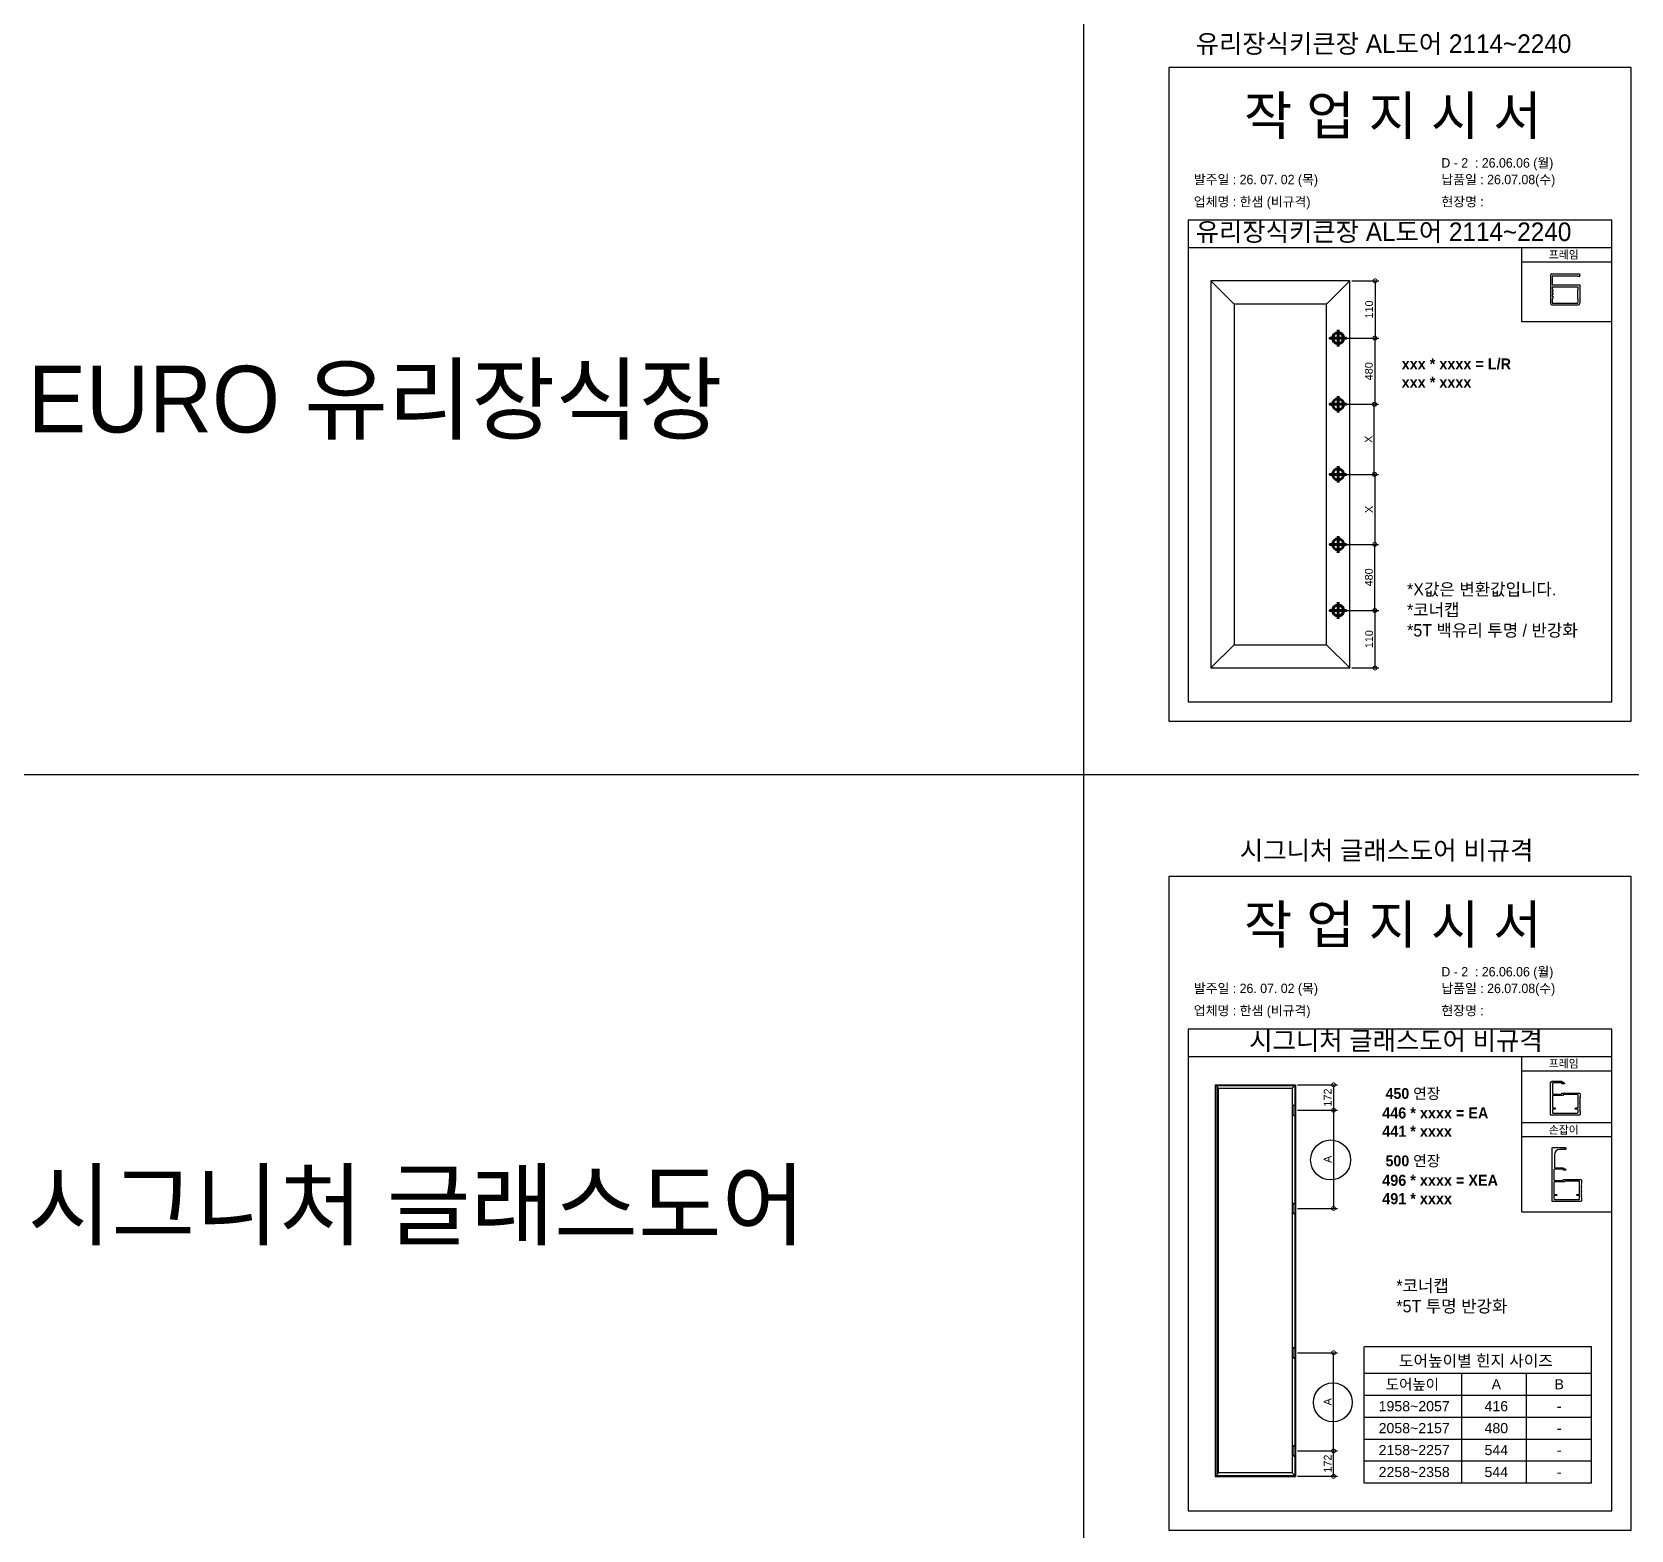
# Model space of a CAD drawing. Header units: millimetres. Extents: x -6826 to 10963, y 519 to 20655.
# Drawn here: x -6826 to 3501, y 532 to 10206 of the extents above; entities that cross this region are included whole.
import ezdxf
from ezdxf.enums import TextEntityAlignment as Align

# ---------------------------------------------------------------- set-up
doc = ezdxf.new("R2010")
doc.units = ezdxf.units.MM
doc.layers.add('Layer1', color=7, linetype='Continuous', lineweight=70)
doc.styles.add('MtX_Gulim', font='')
doc.styles.get("Standard").update_dxf_attribs({"font": 'arial.ttf'})
doc.styles.get('MtX_Gulim').set_extended_font_data('Gulim', bold=True)
doc.dimstyles.new('ISO-25', dxfattribs={"dimtxt": 2.5, "dimasz": 2.5, "dimexe": 1.25, "dimexo": 0.625, "dimtad": 1, "dimtxsty": 'Standard', "dimblk": 'DOTSMALL', "dimcen": 2.5, "dimadec": 0, "dimazin": 0, "dimtfac": 1, "dimtmove": 0, "dimatfit": 3, "dimfxl": 0, "dimarcsym": 0})
doc.dimstyles.new('복사 ISO-25', dxfattribs={"dimtxt": 2.5, "dimasz": 2.5, "dimexe": 1.25, "dimexo": 0.625, "dimtad": 1, "dimtxsty": 'Standard', "dimblk": 'DOTSMALL', "dimcen": 2.5, "dimadec": 0, "dimazin": 0, "dimtfac": 1, "dimtmove": 0, "dimatfit": 3, "dimfxl": 0, "dimarcsym": 0})

# ---------------------------------------------------------------- blocks, each defined once
blk = doc.blocks.new('_DotSmall')
at = {"color": 0, "linetype": 'ByBlock', "const_width": 0.5}
blk.add_lwpolyline([(-0.0625, 0, 1), (0.0625, 0, 1)], format="xyb", close=True, dxfattribs=at)
blk = doc.blocks.new('*D2')
at = {"color": 0, "lineweight": -2}
for p, q in [((1347, 3243), (1605, 3243)), ((1580, 3243), (1580, 2609)), ((1347, 2609), (1605, 2609))]:
    blk.add_line(p, q, dxfattribs=at)
at = {"layer": 'Defpoints', "color": 0}
for p in [(1334, 3243), (1334, 2609), (1580, 2609)]:
    blk.add_point(p, dxfattribs=at)
at = {"color": 0, "lineweight": -2, "xscale": 50, "yscale": 50, "zscale": 50}
for p, rotation in [((1580, 3243), 90), ((1580, 2609), 270)]:
    blk.add_blockref('_DotSmall', p, dxfattribs=dict(at, rotation=rotation))
at = {"color": 0, "insert": (1542, 2926), "char_height": 50, "attachment_point": 5, "rotation": 90}
blk.add_mtext('A', dxfattribs=at)
blk = doc.blocks.new('*D3')
at = {"color": 0, "lineweight": -2}
for p, q in [((1347, 3407), (1605, 3407)), ((1580, 3407), (1580, 3243)), ((1347, 3243), (1605, 3243))]:
    blk.add_line(p, q, dxfattribs=at)
at = {"layer": 'Defpoints', "color": 0}
for p in [(1334, 3407), (1334, 3243), (1580, 3243)]:
    blk.add_point(p, dxfattribs=at)
at = {"color": 0, "lineweight": -2, "xscale": 50, "yscale": 50, "zscale": 50}
for p, rotation in [((1580, 3407), 90), ((1580, 3243), 270)]:
    blk.add_blockref('_DotSmall', p, dxfattribs=dict(at, rotation=rotation))
at = {"color": 0, "insert": (1542, 3325), "char_height": 50, "attachment_point": 5, "rotation": 90}
blk.add_mtext('172', dxfattribs=at)
blk = doc.blocks.new('*D4')
at = {"color": 0, "lineweight": -2}
for p, q in [((1347, 1677), (1605, 1677)), ((1580, 1043), (1580, 1677)), ((1347, 1043), (1605, 1043))]:
    blk.add_line(p, q, dxfattribs=at)
at = {"layer": 'Defpoints', "color": 0}
for p in [(1334, 1677), (1580, 1677), (1334, 1043)]:
    blk.add_point(p, dxfattribs=at)
at = {"color": 0, "lineweight": -2, "xscale": 50, "yscale": 50, "zscale": 50}
for p, rotation in [((1580, 1677), 90), ((1580, 1043), 270)]:
    blk.add_blockref('_DotSmall', p, dxfattribs=dict(at, rotation=rotation))
at = {"color": 0, "insert": (1542, 1360), "char_height": 50, "attachment_point": 5, "rotation": 90}
blk.add_mtext('A', dxfattribs=at)
blk = doc.blocks.new('*D5')
at = {"color": 0, "lineweight": -2}
for p, q in [((1347, 1043), (1605, 1043)), ((1580, 879), (1580, 1043)), ((1347, 879), (1605, 879))]:
    blk.add_line(p, q, dxfattribs=at)
at = {"layer": 'Defpoints', "color": 0}
for p in [(1334, 1043), (1580, 1043), (1334, 879)]:
    blk.add_point(p, dxfattribs=at)
at = {"color": 0, "lineweight": -2, "xscale": 50, "yscale": 50, "zscale": 50}
for p, rotation in [((1580, 1043), 90), ((1580, 879), 270)]:
    blk.add_blockref('_DotSmall', p, dxfattribs=dict(at, rotation=rotation))
at = {"color": 0, "insert": (1542, 961), "char_height": 50, "attachment_point": 5, "rotation": 90}
blk.add_mtext('172', dxfattribs=at)
blk = doc.blocks.new('*D16')
at = {"color": 0, "lineweight": -2}
for p, q in [((1697, 8599), (1873, 8599)), ((1848, 8599), (1848, 8229)), ((1622, 8229), (1873, 8229))]:
    blk.add_line(p, q, dxfattribs=at)
at = {"layer": 'Defpoints', "color": 0}
for p in [(1685, 8599), (1610, 8229), (1848, 8229)]:
    blk.add_point(p, dxfattribs=at)
at = {"color": 0, "lineweight": -2, "xscale": 50, "yscale": 50, "zscale": 50}
for p, rotation in [((1848, 8599), 90), ((1848, 8229), 270)]:
    blk.add_blockref('_DotSmall', p, dxfattribs=dict(at, rotation=rotation))
at = {"color": 0, "insert": (1810, 8414), "char_height": 50, "attachment_point": 5, "rotation": 90}
blk.add_mtext('110', dxfattribs=at)
blk = doc.blocks.new('*D17')
at = {"color": 0, "lineweight": -2}
for p, q in [((1622, 8229), (1871, 8229)), ((1846, 8229), (1846, 7802)), ((1622, 7802), (1871, 7802))]:
    blk.add_line(p, q, dxfattribs=at)
at = {"layer": 'Defpoints', "color": 0}
for p in [(1610, 8229), (1610, 7802), (1846, 7802)]:
    blk.add_point(p, dxfattribs=at)
at = {"color": 0, "lineweight": -2, "xscale": 50, "yscale": 50, "zscale": 50}
for p, rotation in [((1846, 8229), 90), ((1846, 7802), 270)]:
    blk.add_blockref('_DotSmall', p, dxfattribs=dict(at, rotation=rotation))
at = {"color": 0, "insert": (1808, 8015), "char_height": 50, "attachment_point": 5, "rotation": 90}
blk.add_mtext('480', dxfattribs=at)
blk = doc.blocks.new('*D18')
at = {"color": 0, "lineweight": -2}
for p, q in [((1622, 6470), (1873, 6470)), ((1848, 6099), (1848, 6470)), ((1697, 6099), (1873, 6099))]:
    blk.add_line(p, q, dxfattribs=at)
at = {"layer": 'Defpoints', "color": 0}
for p in [(1610, 6470), (1848, 6470), (1685, 6099)]:
    blk.add_point(p, dxfattribs=at)
at = {"color": 0, "lineweight": -2, "xscale": 50, "yscale": 50, "zscale": 50}
for p, rotation in [((1848, 6470), 90), ((1848, 6099), 270)]:
    blk.add_blockref('_DotSmall', p, dxfattribs=dict(at, rotation=rotation))
at = {"color": 0, "insert": (1810, 6285), "char_height": 50, "attachment_point": 5, "rotation": 90}
blk.add_mtext('110', dxfattribs=at)
blk = doc.blocks.new('*D19')
at = {"color": 0, "lineweight": -2}
for p, q in [((1622, 6897), (1871, 6897)), ((1846, 6470), (1846, 6897)), ((1622, 6470), (1871, 6470))]:
    blk.add_line(p, q, dxfattribs=at)
at = {"layer": 'Defpoints', "color": 0}
for p in [(1610, 6897), (1846, 6897), (1610, 6470)]:
    blk.add_point(p, dxfattribs=at)
at = {"color": 0, "lineweight": -2, "xscale": 50, "yscale": 50, "zscale": 50}
for p, rotation in [((1846, 6897), 90), ((1846, 6470), 270)]:
    blk.add_blockref('_DotSmall', p, dxfattribs=dict(at, rotation=rotation))
at = {"color": 0, "insert": (1808, 6684), "char_height": 50, "attachment_point": 5, "rotation": 90}
blk.add_mtext('480', dxfattribs=at)
blk = doc.blocks.new('*D20')
at = {"color": 0, "lineweight": -2}
for p, q in [((1622, 7802), (1868, 7802)), ((1843, 7349), (1843, 7802)), ((1622, 7349), (1868, 7349))]:
    blk.add_line(p, q, dxfattribs=at)
at = {"layer": 'Defpoints', "color": 0}
for p in [(1610, 7802), (1843, 7802), (1610, 7349)]:
    blk.add_point(p, dxfattribs=at)
at = {"color": 0, "lineweight": -2, "xscale": 50, "yscale": 50, "zscale": 50}
for p, rotation in [((1843, 7802), 90), ((1843, 7349), 270)]:
    blk.add_blockref('_DotSmall', p, dxfattribs=dict(at, rotation=rotation))
at = {"color": 0, "insert": (1806, 7576), "char_height": 50, "attachment_point": 5, "rotation": 90}
blk.add_mtext('X', dxfattribs=at)
blk = doc.blocks.new('*D21')
at = {"color": 0, "lineweight": -2}
for p, q in [((1622, 7349), (1871, 7349)), ((1846, 7349), (1846, 6897)), ((1622, 6897), (1871, 6897))]:
    blk.add_line(p, q, dxfattribs=at)
at = {"layer": 'Defpoints', "color": 0}
for p in [(1610, 7349), (1610, 6897), (1846, 6897)]:
    blk.add_point(p, dxfattribs=at)
at = {"color": 0, "lineweight": -2, "xscale": 50, "yscale": 50, "zscale": 50}
for p, rotation in [((1846, 7349), 90), ((1846, 6897), 270)]:
    blk.add_blockref('_DotSmall', p, dxfattribs=dict(at, rotation=rotation))
at = {"color": 0, "insert": (1809, 7123), "char_height": 50, "attachment_point": 5, "rotation": 90}
blk.add_mtext('X', dxfattribs=at)

msp = doc.modelspace()

# ---------------------------------------------------------------- linework, layer by layer
for p, q in [((3376.788, 8989.828), (641.454, 8989.828)), ((3376.788, 8812.209), (641.454, 8812.209)), ((3376.788, 8719.83), (2794.668, 8719.83)), ((938.037, 8449.407), (788.037, 8599.407)), ((1534.558, 8449.407), (1684.558, 8599.407)), ((2980.557, 8633.919), (2980.557, 8453.919)), ((2990.557, 8643.919), (3170.557, 8643.919)), ((2992.557, 8628.919), (2992.557, 8572.919)), ((3158.557, 8628.919), (2992.557, 8628.919)), ((2992.557, 8572.919), (3170.557, 8572.919)), ((3158.557, 8628.919), (3170.557, 8628.919)), ((3170.557, 8628.919), (3170.557, 8643.919)), ((3170.557, 8633.919), (3170.557, 8631.919)), ((3170.557, 8572.919), (3170.557, 8453.919)), ((2992.557, 8560.919), (2992.557, 8555.919)), ((2992.557, 8560.919), (2992.557, 8540.919)), ((2992.557, 8560.919), (3158.557, 8560.919)), ((2992.557, 8540.919), (2996.557, 8540.919)), ((2992.557, 8530.919), (2992.557, 8520.919)), ((2992.557, 8530.919), (2996.557, 8530.919)), ((2992.557, 8520.919), (2996.557, 8520.919)), ((2992.557, 8510.919), (2992.557, 8500.919)), ((2992.557, 8510.919), (2996.557, 8510.919)), ((2992.557, 8500.919), (2996.557, 8500.919)), ((2992.557, 8485.919), (2992.557, 8455.919)), ((2992.557, 8485.919), (2996.557, 8485.919)), ((2996.557, 8540.919), (2996.557, 8530.919)), ((2996.557, 8520.919), (2996.557, 8510.919)), ((2996.557, 8500.919), (2996.557, 8485.919)), ((3154.557, 8540.919), (3154.557, 8530.919)), ((3154.557, 8540.919), (3158.557, 8540.919)), ((3154.557, 8530.919), (3158.557, 8530.919)), ((3154.557, 8520.919), (3154.557, 8510.919)), ((3154.557, 8520.919), (3158.557, 8520.919)), ((3154.557, 8510.919), (3158.557, 8510.919)), ((3154.557, 8500.919), (3154.557, 8485.919)), ((3154.557, 8500.919), (3158.557, 8500.919)), ((3154.557, 8485.919), (3158.557, 8485.919)), ((3158.557, 8560.919), (3158.557, 8555.919)), ((3158.557, 8560.919), (3158.557, 8540.919)), ((3158.557, 8520.919), (3158.557, 8530.919)), ((3158.557, 8500.919), (3158.557, 8510.919)), ((3158.557, 8485.919), (3158.557, 8455.919)), ((2990.557, 8443.919), (3160.557, 8443.919)), ((2992.557, 8455.919), (3158.557, 8455.919)), ((3158.557, 8463.919), (3158.557, 8455.919)), ((938.037, 6249.407), (788.037, 6099.407)), ((1534.558, 6249.407), (1684.558, 6099.407)), ((3376.788, 3766.281), (641.454, 3766.281)), ((3376.788, 3588.662), (641.454, 3588.662)), ((3376.788, 3496.283), (2794.668, 3496.283)), ((814.677, 3406.916), (814.677, 878.514)), ((814.677, 3406.916), (1334.339, 3406.916)), ((814.677, 3406.916), (836.815, 3384.778)), ((814.677, 3406.916), (825.164, 3406.916)), ((825.164, 3406.916), (825.164, 878.514)), ((1312.201, 3384.778), (1334.339, 3406.916)), ((1334.339, 3406.916), (1334.339, 878.514)), ((3376.788, 3161.021), (2794.668, 3161.021)), ((3376.788, 3070.588), (2794.668, 3070.588)), ((1776.93, 834.123), (1776.93, 1714.185)), ((3245.507, 1714.185), (1776.93, 1714.185)), ((3245.507, 834.123), (3245.507, 1714.185)), ((3245.507, 1542.424), (1776.93, 1542.424)), ((2407.734, 834.123), (2407.734, 1542.424)), ((2826.62, 834.123), (2826.62, 1542.424)), ((3245.507, 1400.764), (1776.93, 1400.764)), ((3245.507, 1259.104), (1776.93, 1259.104)), ((3245.507, 1117.444), (1776.93, 1117.444)), ((3245.507, 975.784), (1776.93, 975.784)), ((836.815, 900.652), (814.677, 878.514)), ((814.677, 878.514), (1334.339, 878.514)), ((1312.201, 900.652), (1334.339, 878.514)), ((3245.507, 834.123), (1776.93, 834.123))]:
    msp.add_line(p, q)
at = {"linetype": 'Continuous'}
for p, q in [((836.815, 900.652), (836.815, 3384.778)), ((836.815, 3384.778), (1312.201, 3384.778)), ((1312.201, 3384.778), (1312.201, 900.652)), ((1312.201, 900.652), (836.815, 900.652))]:
    msp.add_line(p, q, dxfattribs=at)
for p, direction in [((-33.699, 14594.265), (0, 1)), ((-367.076, 5409.85), (-1, 0))]:
    msp.add_xline(p, direction)
for points in [[(517.12, 5755.685), (3501.122, 5755.685), (3501.122, 9975.915), (517.12, 9975.915)], [(3376.788, 8812.209), (2794.668, 8812.209), (2794.668, 8335.751), (3376.788, 8335.751)], [(788.037, 6099.407), (1684.558, 6099.407), (1684.558, 8599.407), (788.037, 8599.407)], [(938.037, 6249.407), (1534.558, 6249.407), (1534.558, 8449.407), (938.037, 8449.407)], [(517.12, 532.138), (3501.122, 532.138), (3501.122, 4752.368), (517.12, 4752.368)], [(3376.788, 3588.662), (2794.668, 3588.662), (2794.668, 2587.545), (3376.788, 2587.545)], [(818.173, 3403.421), (1330.844, 3403.421), (1330.844, 882.01), (818.173, 882.01)]]:
    msp.add_lwpolyline(points, close=True)
for points in [[(641.454, 8989.828), (641.454, 5880.018), (3376.788, 5880.018), (3376.788, 8989.828)], [(641.454, 3766.281), (641.454, 656.472), (3376.788, 656.472), (3376.788, 3766.281)]]:
    msp.add_lwpolyline(points)
at = {"color": 7}
for points in [[(3171.709, 3348.675), (3171.709, 3327.175), (3168.709, 3324.175), (3171.709, 3321.175), (3168.709, 3318.175), (3171.709, 3315.175), (3168.709, 3312.175), (3171.709, 3309.175), (3168.709, 3306.175), (3171.709, 3303.175), (3168.709, 3300.175), (3171.709, 3297.175), (3168.709, 3294.175), (3171.709, 3291.175), (3168.709, 3288.175), (3171.709, 3285.175), (3168.709, 3282.175), (3171.709, 3279.175), (3168.709, 3276.175), (3171.709, 3273.175), (3168.709, 3270.175), (3171.709, 3267.175), (3168.709, 3264.175), (3171.709, 3261.175), (3168.709, 3258.175), (3171.709, 3255.175), (3168.709, 3252.175), (3171.709, 3249.175), (3168.709, 3246.175), (3171.709, 3243.175), (3168.709, 3240.175), (3171.709, 3237.175), (3171.709, 3215.675, -0.414213562), (3166.709, 3210.675), (3166.709, 3210.675), (2984.709, 3210.675, -0.414213562), (2981.709, 3213.675), (2981.709, 3419.675, -0.414213562), (2991.709, 3429.675), (3051.215, 3429.675), (3069.626, 3419.532, -0.855700792), (3068.709, 3413.675), (3056.709, 3413.675, -0.414213562), (3053.709, 3416.675), (3053.709, 3417.675, 0.414213562), (3051.709, 3419.675), (2996.709, 3419.675, 0.414213562), (2993.709, 3416.675), (2993.709, 3350.675, 0.414213562), (2996.709, 3347.675), (3051.709, 3347.675, 0.414213562), (3053.709, 3349.675), (3053.709, 3350.675, -0.414213562), (3056.709, 3353.675), (3166.709, 3353.675, -0.414213562), (3171.709, 3348.675)], [(3058.975, 2990.444, -0.230186354), (3053.728, 2990.444, 0.246632104), (3049.079, 2990.499, -0.118515719), (3046.352, 2989.843), (3040.905, 2989.843, 0.414213562), (3006.105, 2955.043), (3006.105, 2871.843), (3060.611, 2871.843), (3079.021, 2861.7, -0.855700792), (3078.105, 2855.843), (3066.105, 2855.843, -0.414213562), (3063.105, 2858.843), (3063.105, 2859.843, 0.414213562), (3061.105, 2861.843), (3006.105, 2861.843, 0.414213562), (3003.105, 2858.843), (3003.105, 2792.843, 0.414213562), (3006.105, 2789.843), (3061.105, 2789.843, 0.414213562), (3063.105, 2791.843), (3063.105, 2792.843, -0.414213562), (3066.105, 2795.843), (3176.105, 2795.843, -0.414213562), (3181.105, 2790.843), (3181.105, 2769.343), (3178.105, 2766.343), (3181.105, 2763.343), (3178.105, 2760.343), (3181.105, 2757.343), (3178.105, 2754.343), (3181.105, 2751.343), (3178.105, 2748.343), (3181.105, 2745.343), (3178.105, 2742.343), (3181.105, 2739.343), (3178.105, 2736.343), (3181.105, 2733.343), (3178.105, 2730.343), (3181.105, 2727.343), (3178.105, 2724.343), (3181.105, 2721.343), (3178.105, 2718.343), (3181.105, 2715.343), (3178.105, 2712.343), (3181.105, 2709.343), (3178.105, 2706.343), (3181.105, 2703.343), (3178.105, 2700.343), (3181.105, 2697.343), (3178.105, 2694.343), (3181.105, 2691.343), (3178.105, 2688.343), (3181.105, 2685.343), (3178.105, 2682.343), (3181.105, 2679.343), (3181.105, 2657.843, -0.414213562), (3176.105, 2652.843), (3176.105, 2652.843), (2994.105, 2652.843, -0.414213562), (2991.105, 2655.843), (2991.105, 2996.843, -0.414213562), (2996.105, 3001.843), (3076.105, 3001.843, -0.414213562), (3081.105, 2996.843), (3081.105, 2994.843, -0.414213562), (3076.105, 2989.843, -0.124477923), (3073.728, 2990.444, 0.246632104), (3069.079, 2990.499, -0.240408206), (3063.624, 2990.499, 0.246632104), (3058.975, 2990.444), (3058.975, 2990.444, -0.246632104), (3063.624, 2990.499)]]:
    msp.add_lwpolyline(points, format="xyb", dxfattribs=at)
at = {"color": 7, "elevation": 0}
for points in [[(2993.709, 3334.675), (2993.709, 3257.675), (3008.709, 3257.675, -0.414213562), (3011.709, 3254.675), (3011.709, 3252.675, -0.414213562), (3008.709, 3249.675), (2993.709, 3249.675), (2993.709, 3227.675, 0.414213562), (2996.709, 3224.675), (3156.209, 3224.675, 0.414213562), (3159.209, 3227.675), (3159.209, 3246.675, 0.414213562), (3156.209, 3249.675), (3144.209, 3249.675, -0.414213562), (3141.209, 3252.675), (3141.209, 3254.675, -0.414213562), (3144.209, 3257.675), (3156.209, 3257.675, 0.414213562), (3159.209, 3260.675), (3159.209, 3340.675, 0.414213562), (3156.209, 3343.675), (3065.709, 3343.675, 0.414213562), (3063.709, 3341.675), (3063.709, 3340.675, -0.414213547), (3060.709, 3337.675), (2996.713, 3337.675, 0.414585153), (2993.709, 3334.675)], [(3003.105, 2776.843), (3003.105, 2699.843), (3018.105, 2699.843, -0.414213562), (3021.105, 2696.843), (3021.105, 2694.843, -0.414213562), (3018.105, 2691.843), (3003.105, 2691.843), (3003.105, 2669.843, 0.414213562), (3006.105, 2666.843), (3165.605, 2666.843, 0.414213562), (3168.605, 2669.843), (3168.605, 2688.843, 0.414213562), (3165.605, 2691.843), (3153.605, 2691.843, -0.414213562), (3150.605, 2694.843), (3150.605, 2696.843, -0.414213562), (3153.605, 2699.843), (3165.605, 2699.843, 0.414213562), (3168.605, 2702.843), (3168.605, 2782.843, 0.414213562), (3165.605, 2785.843), (3075.105, 2785.843, 0.414213562), (3073.105, 2783.843), (3073.105, 2782.843, -0.414213547), (3070.105, 2779.843), (3006.109, 2779.843, 0.414585153), (3003.105, 2776.843)]]:
    msp.add_lwpolyline(points, format="xyb", dxfattribs=at)
at = {"linetype": 'Continuous'}
for points in [[(1326.165, 3208.294), (1326.165, 3208.294, 0.414213562), (1334.339, 3216.469), (1334.339, 3268.787, 0.414213562), (1326.165, 3276.962), (1326.165, 3276.962, 0.414213562), (1317.99, 3268.787), (1317.99, 3216.469, 0.414213562)], [(1326.165, 2574.446), (1326.165, 2574.446, 0.414213562), (1334.339, 2582.621), (1334.339, 2634.939, 0.414213562), (1326.165, 2643.114), (1326.165, 2643.114, 0.414213562), (1317.99, 2634.939), (1317.99, 2582.621, 0.414213562)], [(1326.165, 1642.316), (1326.165, 1642.316, 0.414213562), (1334.339, 1650.491), (1334.339, 1702.81, 0.414213562), (1326.165, 1710.984), (1326.165, 1710.984, 0.414213562), (1317.99, 1702.81), (1317.99, 1650.491, 0.414213562)], [(1326.165, 1008.468), (1326.165, 1008.468, 0.414213562), (1334.339, 1016.643), (1334.339, 1068.962, 0.414213562), (1326.165, 1077.136), (1326.165, 1077.136, 0.414213562), (1317.99, 1068.962), (1317.99, 1016.643, 0.414213562)]]:
    msp.add_lwpolyline(points, format="xyb", close=True, dxfattribs=at)
at = {"color": 1}
for centre, radius in [((1561.064, 2921.893), 128.948), ((1575.392, 1356.605), 125.366)]:
    msp.add_circle(centre, radius, dxfattribs=at)
for centre, start, end in [((2990.557, 8633.919), 90, 180), ((2990.557, 8453.919), 180, 270), ((3160.557, 8453.919), 270, 0), ((3160.557, 8453.919), 270, 0)]:
    msp.add_arc(centre, 10, start, end)
at = {"layer": 'Layer1'}
for p, q in [((1609.558, 8282.252), (1609.558, 8175.269)), ((1609.558, 7855.243), (1609.558, 7748.259)), ((1609.558, 7402.899), (1609.558, 7295.915)), ((1609.558, 6843.571), (1609.558, 6950.555)), ((1609.558, 6416.562), (1609.558, 6523.545))]:
    msp.add_line(p, q, dxfattribs=at)
for points in [[(1663.05, 8228.76), (1556.066, 8228.76)], [(1663.05, 7801.751), (1556.066, 7801.751)], [(1663.05, 7349.407), (1556.066, 7349.407)], [(1663.05, 6897.063), (1556.066, 6897.063)], [(1663.05, 6470.053), (1556.066, 6470.053)]]:
    msp.add_lwpolyline(points, close=True, dxfattribs=at)
for centre in [(1609.558, 8228.76), (1609.558, 7801.751), (1609.558, 7349.407), (1609.558, 6897.063), (1609.558, 6470.053)]:
    msp.add_circle(centre, 35.661, dxfattribs=at)

# ---------------------------------------------------------------- texts
at = {"linetype": 'Continuous', "style": 'MtX_Gulim'}
for s, height, p in [('프레임', 51.2717, (2970.144, 8742.199)), ('프레임', 51.2717, (2970.144, 3518.653)), ('450 연장', 69.9696, (1915.839, 3315.94)), ('손잡이', 51.2717, (2970.144, 3090.752)), ('500 연장', 69.9696, (1915.839, 2880.961)), ('도어높이별 힌지 사이즈', 74.86367, (2002.563, 1587.561)), ('도어높이', 68.4729, (1917.128, 1438.34))]:
    msp.add_text(s, height=height, dxfattribs=at).set_placement(p)
for s, height, p in [('A', 65.322, (2631.23, 1440.822)), ('B', 65.322, (3037.333, 1440.822)), ('1958~2057', 65.3217, (2100.74, 1299.162)), ('416', 65.3217, (2631.23, 1299.162)), ('-', 65.322, (3037.333, 1299.162)), ('2058~2157', 65.3217, (2100.74, 1157.502)), ('480', 65.3217, (2631.23, 1157.502)), ('-', 65.322, (3037.333, 1157.502)), ('2158~2257', 65.3217, (2100.74, 1015.842)), ('544', 65.3217, (2631.23, 1015.842)), ('-', 65.322, (3037.333, 1015.842)), ('2258~2358', 65.3217, (2100.74, 874.181)), ('544', 65.3217, (2631.23, 874.181)), ('-', 65.322, (3037.333, 874.181))]:
    msp.add_text(s, height=height).set_placement(p, align=Align.CENTER)
at = {"attachment_point": 1}
for s, width, gutter_width, heights, insert, char_height in [('{\\fGulim|b0|i0|c129|p50;유리장식키큰장 AL도어 2114~2240}', 2836.70343, 10.721, [-133.989], (689.535, 10190.703), 120.07864), ('{\\fGulim|b0|i0|c129|p50;작 업 지 시 서}', 5874.43215, 22.202, [-276.811], (1001.677, 9790.903), 248.66676), ('{\\fGulim|b0|i0|c129|p50;\\C1;D - 2  : 26.06.06 (월)}', 5874.43215, 22.202, [62.327], (2276.172, 9391.329), 60.92336), ('\\pt11;{\\fGulim|b0|i0|c129|p50;발주일 : 26. 07. 02 (목)}', 5874.43215, 22.202, [61.286], (677.639, 9283.93), 60.92336), ('{\\fGulim|b0|i0|c129|p50;납품일 : 26.07.08(수)}', 5874.43215, 22.202, [62.327], (2276.172, 9283.93), 60.92336), ('{\\fGulim|b0|i0|c129|p50;업체명 : 한샘 (비규격)}', 5874.43215, 22.202, [64.143], (677.639, 9140.67), 60.92336), ('{\\fGulim|b0|i0|c129|p50;현장명 : }', 5874.43215, 22.202, [-67.981], (2276.172, 9140.67), 60.92336), ('{\\fGulim|b0|i0|c129|p50;유리장식키큰장 AL도어 2114~2240}', 2836.70343, 10.721, [-133.989], (689.535, 8976.005), 120.07864), ('{\\fGulim|b0|i0|c129|p50;EURO 유리장식장}', 10175.47623, 38.458, [-480.63], (-6852.591, 8050.531), 430.73145), ('{\\f굴림|b1|i0|c129|p50;xxx * xxxx = L/R\\P\\C1;xxx * xxxx}', 21510.08906, 276.639, [-198.164], (2019.952, 8098.206), 71.13569), ('{\\fGulim|b0|i0|c129|p50;*X값은 변환값입니다.\\P*코너캡\\P*5T 백유리 투명 / 반강화 }', 1875.29952, 7.088, [-368.089], (2054.452, 6646.562), 79.38208), ('{\\fGulim|b0|i0|c129|p50;시그니처 글래스도어 비규격}', 2836.70343, 10.721, [-133.829], (975.043, 4980.616), 120.07864), ('{\\fGulim|b0|i0|c129|p50;작 업 지 시 서}', 5874.43215, 22.202, [-276.811], (1001.677, 4567.356), 248.66676), ('{\\fGulim|b0|i0|c129|p50;\\C1;D - 2  : 26.06.06 (월)}', 5874.43215, 22.202, [62.327], (2276.172, 4167.782), 60.92336), ('\\pt11;{\\fGulim|b0|i0|c129|p50;발주일 : 26. 07. 02 (목)}', 5874.43215, 22.202, [61.286], (677.639, 4060.384), 60.92336), ('{\\fGulim|b0|i0|c129|p50;납품일 : 26.07.08(수)}', 5874.43215, 22.202, [62.327], (2276.172, 4060.384), 60.92336), ('{\\fGulim|b0|i0|c129|p50;업체명 : 한샘 (비규격)}', 5874.43215, 22.202, [64.143], (677.639, 3917.123), 60.92336), ('{\\fGulim|b0|i0|c129|p50;현장명 : }', 5874.43215, 22.202, [-67.981], (2276.172, 3917.123), 60.92336), ('{\\fGulim|b0|i0|c129|p50;시그니처 글래스도어 비규격}', 2836.70343, 10.721, [-133.829], (1035.275, 3752.458), 120.07864), ('{\\f굴림|b1|i0|c129|p50;446 * xxxx = EA\\P\\C1;441 * xxxx}', 21510.08906, 276.639, [-191.953], (1894.33, 3260.998), 71.13569), ('{\\fGulim|b0|i0|c129|p50;시그니처 글래스도어}', 10175.47623, 38.458, [-479.483], (-6852.591, 2846.696), 430.73145), ('{\\f굴림|b1|i0|c129|p50;496 * xxxx = XEA\\P\\C1;491 * xxxx}', 21510.08906, 276.639, [-191.953], (1894.33, 2826.019), 71.13569), ('{\\fGulim|b0|i0|c129|p50;*코너캡\\P*5T 투명 반강화}', 1875.29952, 7.088, [-224.475], (1985.329, 2149.447), 79.38208)]:
    msp.add_mtext_dynamic_manual_height_columns(s, width=width, gutter_width=gutter_width, heights=heights, dxfattribs=dict(at, insert=insert, char_height=char_height))

# ---------------------------------------------------------------- dimensions: what is measured, and where the dimension line sits
for base, p1, p2, angle, text, dimstyle, override, picture, middle in [((1847.942, 8228.76), (1684.558, 8599.407), (1609.534, 8228.76), 90, '110', '복사 ISO-25', {"dimscale": 20, "dimtxsty": 'Standard'}, '*D16', (1809.913, 8414.084)), ((1846.418, 7801.751), (1609.558, 8228.76), (1609.558, 7801.751), 90, '480', '복사 ISO-25', {"dimscale": 20, "dimtxsty": 'Standard'}, '*D17', (1808.39, 8015.256)), ((1843.293, 7801.751), (1609.558, 7349.407), (1609.558, 7801.751), 90, 'X', '복사 ISO-25', {"dimscale": 20, "dimtxsty": 'Standard'}, '*D20', (1805.793, 7575.579)), ((1846.418, 6897.063), (1609.558, 7349.407), (1609.558, 6897.063), 90, 'X', '복사 ISO-25', {"dimscale": 20, "dimtxsty": 'Standard'}, '*D21', (1808.918, 7123.235)), ((1846.418, 6897.063), (1609.558, 6470.053), (1609.558, 6897.063), 270, '480', '복사 ISO-25', {"dimscale": 20, "dimtxsty": 'Standard'}, '*D19', (1808.39, 6683.558)), ((1847.942, 6470.053), (1684.558, 6099.407), (1609.534, 6470.053), 270, '110', '복사 ISO-25', {"dimscale": 20, "dimtxsty": 'Standard'}, '*D18', (1809.913, 6284.73)), ((1579.7, 3242.628), (1334.339, 3406.916), (1334.339, 3242.628), 90, '172', 'ISO-25', {"dimscale": 20}, '*D3', (1542.098, 3324.772)), ((1579.7, 2608.78), (1334.339, 3242.628), (1334.339, 2608.78), 90, 'A', 'ISO-25', {"dimscale": 20}, '*D2', (1542.2, 2925.704)), ((1579.7, 1676.65), (1334.339, 1042.802), (1334.339, 1676.65), 90, 'A', 'ISO-25', {"dimscale": 20}, '*D4', (1542.2, 1359.726)), ((1579.7, 1042.802), (1334.339, 878.514), (1334.339, 1042.802), 90, '172', 'ISO-25', {"dimscale": 20}, '*D5', (1542.098, 960.658))]:
    dim = msp.add_linear_dim(base=base, p1=p1, p2=p2, angle=angle, text=text, dimstyle=dimstyle, override=override)
    dim.commit()
    dim.dimension.update_dxf_attribs({"geometry": picture, "text_midpoint": middle})

doc.saveas('drawing.dxf')
